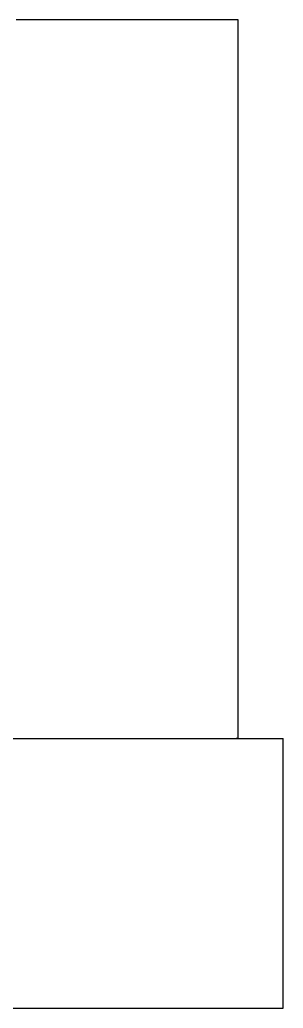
# Model space of a CAD drawing. Header units: millimetres. Extents: x -55 to 176, y -160 to 36.
# Drawn here: x 46.14 to 52, y -130 to -108 of the extents above; entities that cross this region are included whole.
import ezdxf

# ---------------------------------------------------------------- set-up
doc = ezdxf.new("R2010")
doc.units = ezdxf.units.MM
doc.layers.add('XZ', color=7, linetype='Continuous')

msp = doc.modelspace()

# ---------------------------------------------------------------- linework, layer by layer
at = {"layer": 'XZ'}
for p, q in [((46.321, -108), (46.057, -108)), ((46.582, -108), (46.321, -108)), ((46.839, -108), (46.582, -108)), ((47.091, -108), (46.839, -108)), ((47.338, -108), (47.091, -108)), ((47.58, -108), (47.338, -108)), ((47.816, -108), (47.58, -108)), ((48.047, -108), (47.816, -108)), ((48.271, -108), (48.047, -108)), ((48.488, -108), (48.271, -108)), ((48.698, -108), (48.488, -108)), ((48.9, -108), (48.698, -108)), ((49.095, -108), (48.9, -108)), ((49.282, -108), (49.095, -108)), ((49.46, -108), (49.282, -108)), ((49.63, -108), (49.46, -108)), ((49.791, -108), (49.63, -108)), ((49.943, -108), (49.791, -108)), ((50.085, -108), (49.943, -108)), ((50.218, -108), (50.085, -108)), ((50.341, -108), (50.218, -108)), ((50.454, -108), (50.341, -108)), ((50.556, -108), (50.454, -108)), ((50.649, -108), (50.556, -108)), ((50.731, -108), (50.649, -108)), ((50.802, -108), (50.731, -108)), ((50.862, -108), (50.802, -108)), ((50.912, -108), (50.862, -108)), ((50.95, -108), (50.912, -108)), ((50.978, -108), (50.95, -108)), ((50.994, -108), (50.978, -108)), ((51, -108), (50.994, -108)), ((51, -124), (51, -108)), ((26.833, -124), (52, -124)), ((45.92, -124), (46.182, -124)), ((46.074, -124), (46.337, -124)), ((46.182, -124), (46.441, -124)), ((46.337, -124), (46.597, -124)), ((46.441, -124), (46.696, -124)), ((46.597, -124), (46.853, -124)), ((46.696, -124), (46.947, -124)), ((46.853, -124), (47.105, -124)), ((46.947, -124), (47.194, -124)), ((47.105, -124), (47.351, -124)), ((47.194, -124), (47.435, -124)), ((47.351, -124), (47.592, -124)), ((47.435, -124), (47.671, -124)), ((47.592, -124), (47.828, -124)), ((47.671, -124), (47.902, -124)), ((47.828, -124), (48.057, -124)), ((47.902, -124), (48.127, -124)), ((48.057, -124), (48.281, -124)), ((48.127, -124), (48.345, -124)), ((48.281, -124), (48.497, -124)), ((48.345, -124), (48.557, -124)), ((48.497, -124), (48.706, -124)), ((48.557, -124), (48.761, -124)), ((48.706, -124), (48.908, -124)), ((48.761, -124), (48.959, -124)), ((48.908, -124), (49.102, -124)), ((48.959, -124), (49.148, -124)), ((49.102, -124), (49.288, -124)), ((49.148, -124), (49.33, -124)), ((49.288, -124), (49.466, -124)), ((49.33, -124), (49.504, -124)), ((49.466, -124), (49.635, -124)), ((49.504, -124), (49.669, -124)), ((49.635, -124), (49.796, -124)), ((49.669, -124), (49.825, -124)), ((49.796, -124), (49.947, -124)), ((49.825, -124), (49.973, -124)), ((49.947, -124), (50.089, -124)), ((49.973, -124), (50.111, -124)), ((50.089, -124), (50.221, -124)), ((50.111, -124), (50.24, -124)), ((50.221, -124), (50.343, -124)), ((50.24, -124), (50.36, -124)), ((50.343, -124), (50.456, -124)), ((50.36, -124), (50.47, -124)), ((50.456, -124), (50.558, -124)), ((50.47, -124), (50.569, -124)), ((50.558, -124), (50.65, -124)), ((50.569, -124), (50.659, -124)), ((50.65, -124), (50.732, -124)), ((50.659, -124), (50.738, -124)), ((50.732, -124), (50.802, -124)), ((50.738, -124), (50.807, -124)), ((50.802, -124), (50.863, -124)), ((50.807, -124), (50.866, -124)), ((50.863, -124), (50.912, -124)), ((50.866, -124), (50.914, -124)), ((50.912, -124), (50.95, -124)), ((50.914, -124), (50.952, -124)), ((50.95, -124), (50.978, -124)), ((50.979, -124), (50.952, -124)), ((50.978, -124), (50.994, -124)), ((50.995, -124), (50.979, -124)), ((50.994, -124), (51, -124)), ((51, -124), (50.995, -124)), ((52, -130), (52, -124)), ((26.833, -130), (52, -130))]:
    msp.add_line(p, q, dxfattribs=at)

doc.saveas('drawing.dxf')
